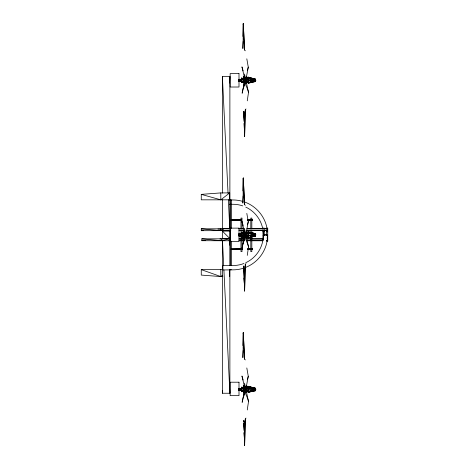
<?xml version="1.0" encoding="UTF-8"?>
<svg xmlns="http://www.w3.org/2000/svg" width="469" height="469" viewBox="0 0 469 469"><rect width="100%" height="100%" fill="white"/><g stroke="black" fill="none" stroke-linecap="round" stroke-linejoin="round"><path stroke-width="0.7" d="M246.583 81.377L241.805 81.506L241.752 78.909L247.925 78.745L248.253 77.139L247.943 77.895L248.265 77.209L255.154 78.98L255.763 80.293L255.306 81.629L248.3 83.177L247.954 82.028L241.816 82.192L241.664 81.184L238.844 81.231L241.664 81.389L241.816 82.345L247.978 82.186L248.306 83.253L247.972 82.48L248.253 77.139L248.306 83.253L247.943 81.342L241.816 82.192L241.822 82.644L241.723 78.006L241.822 82.591L241.664 81.184L238.832 80.762M245.862 232.753L248.248 232.888L248.253 231.698L247.943 232.454L248.265 231.774L255.154 233.539L255.763 234.858L255.306 236.188L248.3 237.736L247.931 232.401L248.253 231.698L248.306 237.812L247.943 235.901L248.306 237.812L247.978 236.745L241.816 236.909L241.74 233.703L247.954 232.859L248.283 232.296M238.844 390.349L241.664 390.302L241.822 391.767L241.723 387.124L241.816 391.468L247.978 391.304L248.306 392.371L247.972 391.603L248.253 386.257L248.306 392.371L247.943 390.46L241.805 390.624L238.832 389.88M247.931 388.684L248.253 386.257L247.943 387.019L248.265 386.333L255.154 388.098L255.763 389.417L255.306 390.753L248.3 392.301L247.966 391.545L248.3 392.301L255.324 390.489L255.283 389.604L255.763 389.417L255.154 388.098L249.631 386.943M243.282 38.622L243.282 23.45L244.613 50.013L245.334 50.81M246.8 77.936L246.8 79.062L246.753 76.781L246.8 79.062L246.782 78.628L243.388 78.95L246.782 78.856L246.753 76.781L246.887 82.755L243.458 82.82L243.323 76.881L244.695 76.84L243.317 76.951L243.405 79.144L245.445 79.091M243.282 193.181L243.282 178.009L244.613 204.572L245.334 205.369M243.282 347.74L243.282 332.568L244.613 359.131L245.334 359.928M244.724 386.655L243.341 386.386L243.388 388.068L246.782 387.974L246.753 385.905L246.887 391.873L243.458 391.943L243.323 385.999L244.695 385.958L243.317 386.069L243.388 388.068L246.782 387.746L246.753 386.491L243.341 387.47L243.411 388.842L246.77 387.376L243.341 387.47L243.388 388.068L243.323 386.585L244.689 386.345L243.341 386.386L243.323 385.999L244.701 386.116M244.584 76.06L244.554 77.913L245.879 79.923L248.265 67.102L246.811 58.83M244.584 230.619L244.554 232.472L245.879 234.482L248.265 221.661L246.811 213.389M244.584 385.184L244.554 387.031L245.879 389.041L248.265 376.22L246.811 367.948M247.925 78.745L248.248 77.532L255.154 78.98L255.324 81.372L248.312 82.861L247.978 82.186M243.159 24.452L243.282 23.45L243.153 36.453L243.282 23.45L244.613 50.013M241.822 237.208L241.723 232.565L241.822 237.208L241.723 232.624L241.769 234.289M243.159 179.011L243.282 178.009L243.153 191.012L243.282 178.009L244.613 204.572M245.287 109.805L244.619 136.432L244.214 111.821L244.619 136.432L245.287 109.805L245.996 108.955M243.159 333.57L243.282 332.568L243.153 345.571L243.282 332.568L244.613 359.131M245.996 263.514L245.287 264.364L244.619 290.991L243.745 268.778L244.243 278.017M245.287 418.923L244.619 445.55L244.214 420.945L244.619 445.55L245.287 418.923L245.996 418.072M244.478 289.994L244.619 290.991L244.15 278.006L244.619 290.991L245.287 264.364M243.153 36.453L243.364 24.359M243.153 191.012L243.288 178.671L243.405 190.35M243.153 345.571L243.364 333.482M243.241 36.441L242.86 48.536L243.165 41.454M243.241 191L242.86 203.095L243.165 196.013M243.241 345.559L242.86 357.654L243.165 350.572M241.723 387.124L241.623 388.608L238.803 388.66M222.382 231.1L229.886 231.106L229.886 238.61L222.382 231.1L222.523 228.186M229.57 83.031L229.886 76.465L222.382 76.465L222.382 193.175M229.886 269.241L229.886 393.245L222.382 393.245L222.523 390.325M229.57 245.17L229.816 240.064M244.12 121.33L243.552 111.399L244.419 124.097L244.619 136.432L244.478 135.435M241.805 81.506L241.646 80.48L238.827 80.527L241.652 80.979L241.799 81.741L247.978 81.577L248.312 82.861L255.247 81.114L255.763 80.293L248.294 78.64L247.954 78.3L248.265 77.209L255.142 79.238L255.763 80.293L255.283 80.486L255.306 81.629L255.154 78.98M247.978 236.745L248.312 237.42L255.306 236.188L255.154 233.539L251.009 232.671M244.12 430.448L243.716 423.355L244.419 433.215L244.619 445.55L244.478 444.553M238.803 79.537L241.623 79.49L241.723 78.006L241.822 82.644M241.723 232.624L241.623 234.049L238.803 234.095M241.769 79.73L241.734 78.305L248.248 78.329M244.49 232.794L241.734 232.864L241.635 234.254L238.809 234.301M241.805 390.624L241.734 387.423L248.248 387.447M238.809 79.742L241.635 79.695L241.723 78.065M241.769 388.848L241.723 387.183L241.822 391.767M244.759 233.937L246.782 233.415L246.8 233.937L243.405 235.209L246.835 235.116L243.434 236.241L246.882 236.927L243.452 236.997L246.887 237.314L246.753 231.346L246.782 233.415L243.388 233.509L243.323 231.44L244.695 231.399L243.317 231.51L243.458 237.378L246.887 237.314L246.882 236.728L243.452 236.792L243.458 237.378L246.887 237.244L246.852 235.936M238.832 390.144L241.652 390.097L241.74 388.262L247.954 387.417L248.283 386.855M241.635 79.695L238.803 79.466L241.623 79.284L241.734 78.305M249.631 232.378L248.248 232.091L247.925 232.7L241.752 233.468L241.635 234.254L238.803 234.025L241.623 233.843L241.734 232.864M241.752 388.027L247.925 387.863L248.248 386.649L247.925 387.259L241.752 388.027L241.635 388.813L238.803 388.584L241.623 388.402L241.734 387.423M247.263 100.841L248.506 92.475L246.125 81.231M247.263 255.4L248.506 247.034L246.295 236.429M247.263 409.959L248.506 401.593L246.125 390.349M245.51 81.741L244.542 82.022L242.168 93.12L244.542 82.022L245.51 81.741L246.53 83.388L245.48 81.5M245.51 236.3L244.542 236.581L242.168 247.685L244.542 236.581L245.51 236.3L246.53 237.947L245.48 236.059M245.51 390.859L244.542 391.14L242.168 402.244L244.542 391.14L245.51 390.859L246.53 392.506L245.48 390.624M243.323 88.037L243.423 88.395L244.542 82.022M243.323 242.596L243.423 242.954L244.542 236.581M243.323 397.155L243.423 397.513L244.542 391.14M244.953 83.863L245.516 81.26M245.234 237.121L245.516 235.819M244.953 392.987L245.516 390.378M246.272 232.671L245.879 234.482L244.478 228.585M244.748 233.245L243.388 233.509L243.341 232.911L246.753 231.932L246.8 233.621L246.753 231.346L246.8 233.621L246.8 232.495M244.689 386.034L243.317 386.069L243.393 387.84L246.8 388.18L246.753 385.905L246.8 388.18L243.405 388.262L243.323 385.999M247.55 70.256L248.265 67.102M247.55 224.815L248.265 221.661M247.55 379.374L248.265 376.22M244.15 123.447L244.607 135.77L244.15 123.447L244.419 124.097M244.15 278.006L244.607 290.329L244.214 266.386M244.677 444.635L244.15 432.565L244.607 444.888L244.413 433.807M244.736 135.277L244.607 135.77L244.413 124.69L244.677 135.518M244.607 290.329L244.736 289.836M244.736 444.395L244.607 444.888L244.15 432.565M243.423 88.395L245.129 82.087L244.584 82.526M243.423 242.954L245.129 236.646L244.584 237.085M243.423 397.513L245.129 391.205L244.584 391.644M255.154 233.539L255.763 234.858L248.294 233.199L247.954 232.859L248.265 231.774L255.142 233.802L255.763 234.858L255.247 235.678L248.312 237.42L247.978 236.136L241.799 236.3L241.652 235.538L238.821 235.063L241.646 235.039L241.805 236.065L238.832 235.321M241.787 389.762L238.827 389.645L241.652 390.097L241.799 390.859L247.978 390.695L248.312 391.181L247.972 389.874L255.177 389.247L248.294 387.757L247.954 387.417L248.265 386.333L255.142 388.361L255.177 389.247L255.763 389.417L255.306 390.753L248.312 391.978L247.978 391.304M267.113 237.502L267.735 235.678L266.492 235.678L266.492 230.203M263.531 230.49L263.033 231.645L264.276 231.645M248.248 77.532L247.925 78.141L241.752 78.909M247.954 78.3L241.728 78.464L241.623 79.49L241.74 79.144L247.954 78.3L248.283 77.737M267.735 239.319L266.492 241.177L267.735 241.177L267.735 228.116L266.492 228.116L266.492 229.353M241.758 80.006L238.815 80.24M241.758 234.564L241.652 235.538L238.832 235.585M238.815 389.358L241.758 389.123M238.809 79.771L241.635 80.193L241.74 79.144L247.96 78.98L248.294 78.64L255.142 79.238M247.954 232.859L241.728 233.023L241.623 234.049L241.74 233.703L247.96 233.539L248.294 233.199L255.142 233.802M247.954 387.417L241.728 387.582L241.623 388.608L241.74 388.262L247.96 388.098L248.294 387.757L255.142 388.361M230.842 230.514L222.845 230.637L222.845 228.72L230.707 228.72M245.181 79.032L246.272 78.112L245.879 79.923L244.478 74.02M245.181 388.156L246.272 387.23L245.879 389.041L244.478 383.144M201.265 194.371L220.805 199.829L229.704 192.906L229.704 199.829L201.265 199.829L201.265 194.371L220.805 192.906L229.704 192.906M222.857 269.634L201.265 269.634L201.265 275.092L220.805 276.558L222.47 275.262M238.832 81.026L241.781 80.92M255.763 234.858L251.777 235.678M246.8 79.63L243.405 80.65L246.835 80.557L243.434 81.682L246.882 82.368L246.841 81.073M243.37 79.472L246.77 78.259L243.341 78.352L243.411 79.724L246.8 79.378M243.411 234.283L246.77 232.817L243.341 232.911M243.434 390.806L246.864 390.724L246.882 391.486L243.452 391.556L246.887 391.873L246.882 391.486L243.434 390.806L246.835 389.675L243.405 389.774L246.8 388.496L246.747 385.975M244.701 76.998L243.323 76.881L243.405 79.144L244.754 78.604M244.754 233.163L243.393 233.609L244.765 233.668M243.393 388.168L244.754 387.722M246.852 81.524L246.887 82.755L246.852 81.377L246.887 82.685L243.458 82.82L243.452 82.233L246.864 81.278L246.887 82.755L243.452 82.438L246.882 82.368M243.452 236.792L245.498 236.218M246.887 391.803L243.458 391.867L243.452 391.351L246.864 390.401L246.882 391.287L243.458 391.943L246.887 391.803L246.852 390.472M244.085 79.548L246.782 78.856M244.759 388.496L246.782 387.974L246.8 388.748L243.37 388.59M255.154 388.098L255.247 390.237L248.312 391.978L247.978 390.695L241.816 391.468L241.652 390.097M230.707 230.637L201.265 230.695L201.265 228.813L220.805 230.695L222.857 230.261M201.834 238.827L221.374 240.708L230.279 238.827L201.834 238.827L201.834 240.708L230.707 240.767M250.376 81.372L255.283 80.486L252.474 80.058M250.376 390.489L255.283 389.604L255.306 390.753L251.8 390.677M243.323 76.881L243.388 78.95L243.341 78.352L246.753 77.373L246.782 78.628L243.388 78.95L243.323 77.467L244.689 77.221L243.341 77.268L243.405 79.144M243.323 231.44L243.388 233.509L243.323 232.026L244.689 231.786L243.341 231.827L243.323 231.44L244.701 231.557M246.846 81.178L246.882 82.163L243.458 82.749L243.44 81.149M246.882 236.728L243.458 237.308L243.446 235.977M238.844 235.79L241.664 235.743L241.816 236.751L245.903 236.188M241.816 391.31L247.943 390.46L248.289 391.773L247.954 391.146L241.816 391.31L241.664 390.302L238.844 390.489M255.177 80.123L247.972 80.756L248.312 82.063L247.978 81.577L241.816 82.345L241.652 80.979M255.177 234.682L247.972 235.315L248.312 236.622L247.978 236.136L241.816 236.909L241.652 235.538M201.265 230.695L203.435 230.484M217.909 229.095L222.171 229.107M201.834 240.708L205.451 240.363M219.926 238.967L221.374 238.827L221.374 240.708M238.844 81.372L241.664 81.184L241.816 82.192M238.844 235.93L241.664 235.743L241.822 237.15L241.664 235.948L238.838 235.725M251.8 81.559L255.324 81.372L248.3 83.177L247.943 81.342L248.289 82.65M253.207 236.042L255.324 235.93L255.218 234.054L248.248 232.091L247.925 233.304L241.752 233.468M243.317 76.951L244.689 76.91M264.029 228.819L266.914 228.743M243.317 231.51L244.689 231.475M243.323 232.026L244.695 231.991M243.37 234.031L246.8 234.189M243.323 386.585L244.695 386.55M243.393 387.84L246.782 387.746L246.8 388.18L246.8 387.054M243.323 77.467L244.695 77.432M241.816 236.751L247.954 236.587L248.3 237.736L255.306 236.188L255.283 235.045L253.178 234.723M244.742 77.983L243.37 78.018L243.393 79.044M243.434 81.682L246.864 81.6M241.201 219.82L231.235 220.055L241.201 220.072M247.609 220.635L252.586 220.635L252.586 219.551L247.609 219.668L252.586 219.697M244.742 232.542L243.37 232.577L243.393 233.609L244.765 233.58M243.434 236.241L246.864 236.165M242.625 248.939L231.235 249.209L242.625 249.227M247.609 248.822L252.586 248.705L252.586 249.643L247.609 249.643M244.742 387.101L243.37 387.136L243.405 388.262M246.887 82.685L243.458 82.749L243.446 81.571L243.458 82.82L243.44 81.084M246.887 237.244L243.458 237.308L243.446 236.153L243.458 237.378M244.806 390.437L243.434 390.466L243.452 391.351L246.882 391.287M243.434 81.348L243.452 82.233L246.882 82.163M238.797 79.331L241.623 79.284M238.844 81.436L241.664 81.389M238.797 233.89L241.623 233.843M238.815 234.799L241.635 234.752L238.809 234.33M238.844 235.995L241.664 235.948M238.797 388.449L241.623 388.402M238.809 388.86L241.635 388.813M238.844 390.554L241.664 390.507L241.822 391.709L241.664 390.302M231.235 219.551L241.201 219.551M247.609 219.551L252.586 219.551M231.235 219.639L241.201 219.639M247.609 219.639L252.586 219.639M231.235 219.697L241.201 219.697M247.609 220.072L252.586 220.072M231.235 220.219L241.201 220.219M247.609 220.219L252.586 220.219M231.235 220.371L241.201 220.371M247.609 220.371L252.586 220.371M231.235 220.483L241.201 220.483M247.609 220.483L252.586 220.483M231.235 220.635L241.201 220.635M239.641 228.72L243.991 228.72M246.829 228.72L267.735 228.755L266.492 231.645L267.735 231.645M201.265 228.813L222.857 228.813M222.845 228.72L230.842 228.843M238.903 228.843L243.88 228.843M247.21 228.843L263.314 228.843M238.903 230.514L244.589 230.514M246.553 230.514L267.635 230.637L267.635 228.72M239.641 230.637L244.712 230.637M246.166 230.637L267.635 230.637M263.033 235.678L264.276 235.678L264.276 230.203M229.886 238.61L222.382 238.61L222.382 199.741M229.277 238.85L230.707 238.85M239.641 238.85L244.712 238.85M246.166 238.85L263.056 238.85M266.967 238.85L267.635 238.85L267.635 240.767M238.903 238.973L243.88 238.973M247.21 238.973L263.314 238.973L263.314 240.087M266.492 240.538L267.735 240.538M229.411 240.65L230.842 240.644M238.903 240.644L243.88 240.644M247.21 240.644L262.728 240.644M239.641 240.767L243.991 240.767M246.829 240.767L263.056 240.767M231.235 248.799L242.625 248.705M247.609 248.705L252.586 248.799M247.609 249.227L252.586 249.227M231.235 249.379L242.625 249.379M247.609 249.379L252.586 249.379M231.235 249.643L242.625 249.643M230.285 269.745L231.387 269.745M201.265 269.634L220.805 276.558L222.857 276.558M229.277 199.923L232.853 199.958A34.782 34.782 0 0 1 242.948 201.453M229.411 204.244L232.982 204.279A30.327 30.327 0 0 1 242.737 205.891M249.643 79.431L255.218 79.496L255.763 80.293M250.34 233.996L255.218 234.054M249.643 388.549L255.218 388.613L255.763 389.417M255.247 81.114L248.312 80.979L247.96 78.98M255.247 235.678L248.312 235.538L247.96 233.539M255.247 390.237L248.312 390.097L247.96 388.098M264.029 234.629L266.914 234.711M238.838 390.284L241.664 390.507M243.393 78.722L245.439 78.927M238.809 388.889L241.635 389.311M253.178 389.282L255.283 389.604M238.815 80.006L241.646 80.48M238.815 234.564L241.646 235.039M238.815 389.123L241.646 389.598M243.341 77.268L244.724 77.532M243.341 231.827L243.405 233.703L243.341 231.827L244.724 232.091M228.907 240.421L230.279 240.708M248.945 77.725L255.218 79.496M249.643 387.042L255.218 388.613M243.429 24.593L243.288 24.112L243.405 35.791M243.13 70.86L241.945 66.885L244.554 77.913M243.288 178.671L243.364 178.918M243.13 225.419L241.945 221.444L244.554 232.472M243.429 333.711L243.288 333.23L243.405 344.908M243.13 379.978L241.945 376.003L244.554 387.031M248.506 92.475C247.966 88.805 245.492 85.809 245.129 82.087M247.943 235.901L248.289 237.214M248.506 247.034C247.966 243.364 245.492 240.368 245.129 236.646M247.943 390.46L248.289 391.773M248.506 401.593C247.966 397.923 245.492 394.933 245.129 391.205M222.382 76.465L228.045 193.175M228.368 199.741L229.781 228.919M222.453 240.064L223.69 265.595M223.906 269.968L229.886 393.245M246.852 236.089L246.887 237.314M246.852 390.648L246.887 391.873L246.852 390.495M246.841 390.19L246.882 391.486M246.77 77.168L246.8 79.062M246.77 231.727L246.8 233.621M246.77 386.286L246.8 388.18M243.44 390.202L243.458 391.943L243.446 390.712M243.44 390.267L243.458 391.867L243.446 390.689M243.44 81.243L243.452 82.233M243.44 390.36L243.452 391.351M264.276 229.353L264.276 228.116L263.033 228.116L263.033 229.353M263.033 230.203L263.033 239.811M251.835 229.019L251.835 218.079L250.798 218.079L250.798 229.019M251.835 230.478L251.835 232.665M251.835 236.312L251.835 251.63L250.798 251.63L250.798 237.044M250.798 230.478L250.798 232.665M242.01 229.019L242.01 218.079L240.966 218.079L240.966 229.019M242.01 230.478L242.01 251.63L240.966 251.63L240.966 230.478M231.387 228.315L231.387 199.964L230.285 199.964L230.285 229.042M231.387 241.394L231.387 265.384M230.285 230.496L230.285 265.384M229.886 76.465L229.886 228.919M229.886 240.064L229.886 265.595M229.704 269.634L229.704 276.558M222.974 228.843L222.974 230.514M222.382 240.064L222.382 393.245M220.805 192.906L220.805 199.829M220.805 228.813L220.805 230.695M220.805 269.634L220.805 276.558M245.797 262.699A30.327 30.327 0 0 0 263.314 235.209L267.635 235.08A34.776 34.776 0 0 1 246.166 267.213M243.98 263.472A30.327 30.327 0 0 1 232.982 265.536L222.974 265.636L222.845 269.956L232.853 269.857A34.776 34.776 0 0 0 243.604 268.157M245.797 207.116A30.327 30.327 0 0 1 262.728 228.69M263.05 230.642A30.327 30.327 0 0 1 263.314 234.606M244.894 202.104A34.782 34.782 0 0 1 266.967 227.952M267.394 230.642A34.782 34.782 0 0 1 267.529 232.008M238.997 73.574L230.15 73.574L230.15 87.017L238.997 87.017L238.997 73.574M239.002 228.133L230.156 228.133L230.156 241.576L239.002 241.576L239.002 228.133M239.002 382.206L230.156 382.206L230.156 395.654L239.002 395.654L239.002 382.206M243.651 267.365L243.552 265.958L243.634 267.377M243.651 421.924L243.552 420.517L243.634 421.936"/></g></svg>
